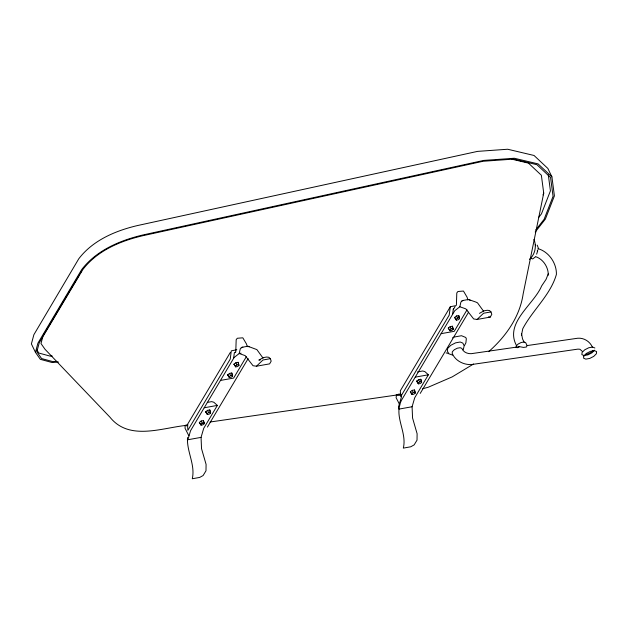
<?xml version="1.0" encoding="UTF-8"?>
<svg xmlns="http://www.w3.org/2000/svg" width="628" height="628" viewBox="0 0 628 628"><rect width="100%" height="100%" fill="white"/><g stroke="black" fill="none" stroke-linecap="round" stroke-linejoin="round"><path stroke-width="0.94" d="M396.582 394.572L396.103 397.689L399.895 405.107M235.767 352.018L236.175 339.717L237.29 338.264L242.824 337.817L246.451 343.932L247.314 346.672L246.749 346.444M456.391 305.255L456.799 292.954L457.914 291.502L463.448 291.047L467.075 297.162L467.939 299.909L467.373 299.682M516.098 347.551L516.271 345.934L518.21 344.003L521.169 342.496L524.019 341.985L525.675 342.66L527.08 345.581L526.429 346.994L523.532 347.417L519.537 346.672L471.165 353.69C467.389 353.886 463.244 352.08 461.831 348.383L460.167 347.7L457.294 348.21L454.303 349.733L452.356 351.68L452.176 353.313C455.206 360.723 463.488 364.884 471.275 364.585L577.917 349.121L579.903 349.254L582.431 351.476M450.315 306.754L449.193 315.146L400.695 396.645L400.319 390.773L450.315 306.754L455.795 305.648M233.561 358.447L234.417 352.496L235.626 352.253M452.505 314.502L453.455 308.395M533.926 239.472C536.909 246.027 535.009 254.756 529.428 259.34M537.293 251.208L537.474 250.219M538.023 249.292L538.282 247.895L537.199 245.132M521.483 335.211L522.755 328.766C532.575 310.067 550.615 294.917 556.408 274.373C556.683 263.234 548.943 251.922 538.251 248.719M511.914 159.198L528.462 163.131L541.367 175.243L543.722 193.11L523.14 294.006C519.78 316.944 505.736 336.671 488.663 351.68M417.502 371.925L422.73 370.983L424.873 371.619L428.39 374.783L414.731 397.736L412.086 406.74L412.565 418.028L417.11 433.744L417.023 440.15L414.142 444.891L410.728 446.791L403.325 448.117C407.305 431.813 393.269 416.121 401.575 400.099L454.758 310.719L459.829 306.762L460.905 302.06L462.389 300.577L468.488 299.478L475.938 302.092L477.515 302.853L483.717 311.417M58.506 362.058L52.03 362.505L40.349 359.334L35.451 352.339L37.931 343.124L81.664 269.632C96.39 250.352 119.987 240.367 143.011 234.951L483.701 160.423L514.332 158.256L538.102 163.9L551.91 176.868L554.414 195.881L545.371 219.086L535.221 232.03M42.845 336.632L40.993 343.532L44.996 349.254L109.971 417.212C129.392 441.46 162.252 427.535 187.725 425.242M187.497 437.528C186.618 451.705 195.473 464.626 192.294 478.756L199.696 477.421L203.119 475.529L205.992 470.788L206.086 464.382L201.533 448.667L201.054 437.378L203.7 428.375L217.359 405.413L213.842 402.258L211.699 401.622L207.342 402.407M401.543 396.598L398.521 406.889L398.929 409.111L412.086 406.74M536.626 254.159L537.764 250.69M543.016 194.931L543.722 193.11M548.346 273.612L546.062 279.366L541.619 285.983C533.871 304.572 504.48 322.627 516.365 345.329M464.571 345.369L465.89 342.841L466.329 338.72L465.725 337.456L461.494 335.721L454.209 337.032L452.537 337.888M463.236 349.725L464.171 345.855L462.852 343.116L460.183 342.017L455.575 342.849L450.794 345.29L447.662 348.407L447.387 351.013L448.706 353.752L452.678 355.11M459.829 306.762L465.78 308.843L473.669 318.953L477.084 319.456L490.24 317.093L491.803 314.377L490.986 311.912L489.424 310.507L487.187 310.271L483.913 310.852L479.462 313.372M43.081 335.776L69.135 291.989M70.132 290.301L79.152 275.142M80.156 273.463L81.656 270.935M230.288 352.504L187.568 424.3L187.858 430.329L230.248 359.083L231.277 350.848L236.803 349.749M246.333 356.72L233.632 378.072L220.475 380.435M207.421 427.048L248.146 358.604M453.259 309.69L455.104 306.582M467.059 309.785L454.256 331.309L441.099 333.672M420.234 393.403L468.598 312.132M538.51 217.61L541.469 213.842L550.426 190.865L548.315 174.867M535.817 229.872L544.099 219.321L553.056 196.336L550.575 177.52L536.916 164.693L513.437 159.112L483.144 161.263L142.682 235.743C120.238 241.011 97.222 250.69 82.872 269.498L39.242 342.81L36.832 351.774L41.581 358.557L52.94 361.642L56.81 361.375M535.315 256.97L532.685 258.932L530.778 258.281M593.02 350.471L591.066 352.418L588.083 353.941L585.202 354.459M594.638 350.181L592 352.803L587.981 354.851L584.103 355.55L581.858 354.624L582.101 352.426L584.731 349.804L588.75 347.755L592.628 347.064L594.873 347.99M256.459 366.226L262.951 360.009L270.362 358.674L271.178 361.139L269.616 363.863L256.459 366.226L253.037 365.724L245.156 355.613L239.205 353.525L234.134 357.481L190.543 430.737L187.898 439.741L201.054 437.378M477.084 319.456L483.576 313.239L490.986 311.912M234.009 364.201L235.885 362.733L238.122 362.325L238.938 365.441L237.478 366.587L235.728 366.901L234.009 364.201L235.728 366.901M235.445 366.069L236.905 364.923L238.656 364.609L238.938 365.441M227.666 374.861L229.542 373.393L231.779 372.993L232.596 376.101L231.135 377.247L229.385 377.561L227.666 374.861L229.385 377.561M229.102 376.729L230.562 375.583L232.313 375.269L232.596 376.101M205.686 411.795L207.562 410.327L209.799 409.927L210.616 413.043L209.155 414.182L207.405 414.496L205.686 411.795L207.405 414.496M207.122 413.671L208.582 412.525L210.333 412.211L210.616 413.043M199.343 422.463L201.211 420.995L203.456 420.595L204.273 423.704L202.813 424.85L201.062 425.164L199.343 422.463L201.062 425.164M200.772 424.332L202.24 423.186L203.982 422.872L204.273 423.704M454.633 317.43L456.509 315.963L458.754 315.562L459.563 318.671L458.102 319.817L456.36 320.131L454.633 317.43L456.36 320.131M456.069 319.299L457.529 318.153L459.28 317.839L459.563 318.671M448.29 328.099L450.166 326.631L452.403 326.222L453.22 329.339L451.76 330.485L450.009 330.799L448.29 328.099L450.009 330.799M449.726 329.967L451.187 328.821L452.937 328.507L453.22 329.339M416.717 381.157L418.586 379.689L420.831 379.288L421.647 382.405L420.187 383.551L418.436 383.865L416.717 381.157L418.436 383.865M418.146 383.033L419.614 381.887L421.357 381.573L421.647 382.405M410.367 391.825L412.243 390.357L414.48 389.957L415.296 393.065L413.836 394.211L412.086 394.525L410.367 391.825L412.086 394.525M411.803 393.693L413.263 392.547L415.014 392.233L415.296 393.065M473.543 364.012L452.168 376.902L428.265 387.225L422.699 388.748M517.142 347.747L519.537 346.672M241.215 347.771L242.871 347.143M461.839 301L463.495 300.38M263.093 358.18L256.891 349.615L247.864 346.248L241.756 347.339L240.281 348.823L239.205 353.525L241.081 353.187M260.581 359.828L258.838 360.134L263.289 357.622L266.562 357.034L268.8 357.277L270.362 358.674M204.202 407.784L217.359 405.413M415.234 377.145L428.39 374.783M185.55 425.211L187.882 424.795M398.136 394.29L399.691 394.015M527.08 345.581L577.729 338.233C583.969 337.683 589.982 341.514 592.416 347.221M210.05 422.016L401.284 394.353M52.242 356.029L50.311 356.162L38.944 353.085L36.832 350.071M400.79 395.342L396.142 394.894M488.529 316.842L490.24 317.093M186.854 425.847L185.111 425.533L185.072 428.327L188.863 435.746M446.115 352.928L448.706 353.462M535.676 256.656C543.228 259.152 548.487 267.293 548.291 275.213M468.488 299.478L470.38 300.357M247.864 346.248L249.128 346.829M551.91 176.868L547.859 168.445L534.043 155.477L507.691 149.244L477.586 151.379L137.493 225.554C115.419 230.727 92.842 240.32 78.751 258.807L33.881 334.7L31.4 343.916L35.451 352.339M524.192 342.354L522.535 338.916L521.546 333.68M456.509 315.963L457.529 318.153M450.166 326.631L451.187 328.821M418.586 379.689L419.614 381.887M412.243 390.357L413.263 392.547M235.885 362.733L236.905 364.923M229.542 373.393L230.562 375.583M207.562 410.327L208.582 412.525M201.211 420.995L202.24 423.186M535.299 244.488L535.66 245.791M458.754 315.562L459.28 317.839M452.403 326.222L452.937 328.507M420.831 379.288L421.357 381.573M414.48 389.957L415.014 392.233M238.122 362.325L238.656 364.609M231.779 372.993L232.313 375.269M209.799 409.927L210.333 412.211M203.456 420.595L203.982 422.872M583.82 356.021L583.585 358.211L585.83 359.137L589.708 358.439L593.727 356.39L596.365 353.768L596.6 351.57L594.355 350.644L590.477 351.342L586.458 353.391L583.82 356.013"/></g></svg>
